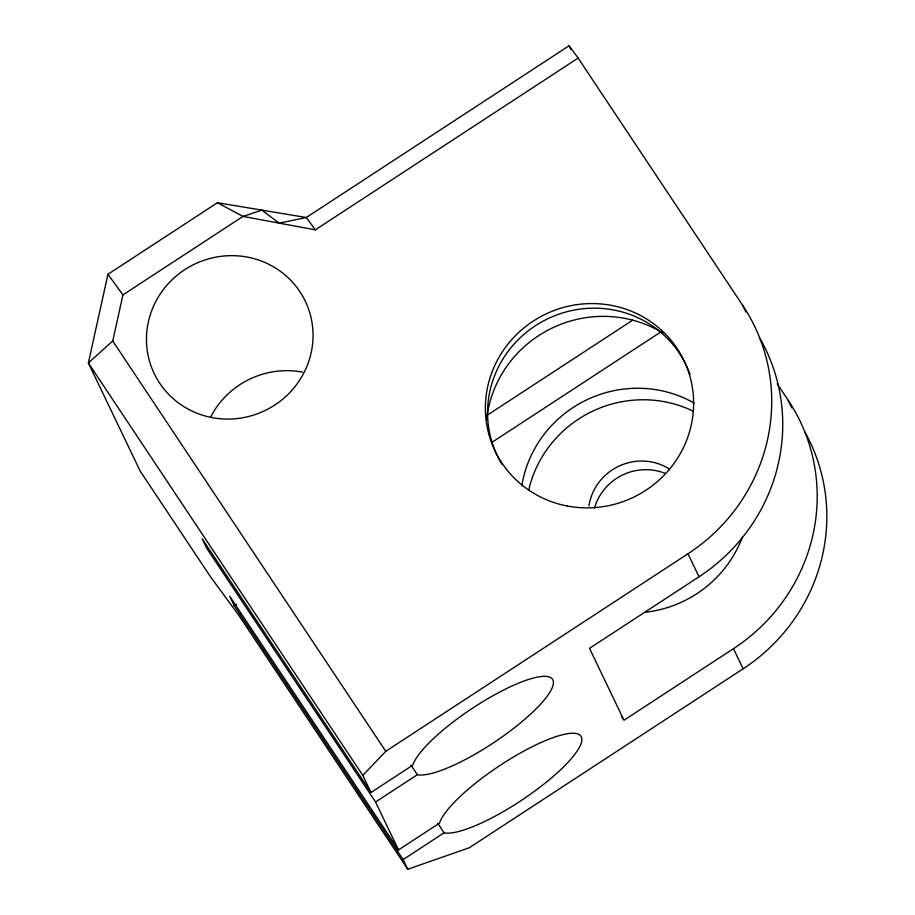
<?xml version="1.0" encoding="UTF-8"?>
<svg xmlns="http://www.w3.org/2000/svg" width="915" height="915" viewBox="0 0 915 915"><rect width="100%" height="100%" fill="white"/><g stroke="black" fill="none" stroke-linecap="round" stroke-linejoin="round"><path stroke-width="1.37" d="M745.862 311.912L742.797 305.53L578.143 58.068L569.096 45.75L306.285 217.518L217.45 202.73L107.947 274.294L88.366 362.958L140.178 471.088L210.542 576.839L238.895 615.452L407.77 869.25L469.349 847.725L743.117 668.808A183.252 177.727 -25.6 0 0 805.04 432.246M407.77 869.25L403.138 859.597L444.095 832.81A84.82 20.473 -33.6 0 0 558.344 771.848A84.82 20.473 -33.6 0 0 543.716 741.322A84.82 20.473 -33.6 0 0 439.475 823.157L398.505 849.932L375.55 802.009L417.354 774.685A83.768 20.221 -33.6 0 0 530.197 714.478A83.768 20.221 -33.6 0 0 515.751 684.329A83.768 20.221 -33.6 0 0 412.791 765.157L370.987 792.481L362.798 775.382L88.366 362.958L112.751 340.998L122.93 294.893L243.001 216.42L261.862 210.13L279.167 223.134L306.285 217.518L315.332 229.837L578.143 58.068M362.798 775.382L385.764 751.307L688 553.781A183.252 177.727 -25.6 0 0 742.797 305.53M487.077 415.33L632.814 320.078M403.138 859.597L234.263 605.787L236.608 604.255M492.121 442.242L660.561 332.145M760.274 339.019A183.252 177.727 -25.6 0 1 699.026 576.782L589.523 648.346L623.961 720.242L733.475 648.678A183.252 177.727 -25.6 0 0 788.273 400.427L777.201 383.785M315.332 229.837L243.001 216.42L217.45 202.73M107.947 274.294L122.93 294.893M621.594 716.685L623.172 719.053M411.041 765.192L417.354 774.685M437.782 823.317L444.095 832.81M112.751 340.998L385.764 751.307M370.987 792.481L202.112 538.683L206.676 548.199L375.55 802.009M398.505 849.932L229.631 596.134L234.263 605.787M788.273 400.427L791.887 407.976M569.096 45.75L570.903 49.524M688 553.781L699.026 576.782M733.475 648.678L743.117 668.808M486.574 419.939A115.187 111.71 -25.6 0 1 662.872 333.037M501.855 464.065A104.71 101.554 -25.6 0 1 547.971 318.66A104.71 101.554 -25.6 0 1 689.979 374.292M588.963 505.904A52.361 50.782 -25.6 0 1 669.494 469.052M594.521 507.974A52.361 50.782 -25.6 0 1 665.251 473.387M210.827 416.68A83.768 81.252 -25.6 0 1 302.579 372.142M742.34 537.208A115.187 111.71 -25.6 0 1 645.647 612.215M521.802 485.831A115.187 111.71 -25.6 0 1 694.13 403.046M528.653 490.394A115.187 111.71 -25.6 0 1 693.387 411.258M567.357 506.029A104.71 101.554 -25.6 0 0 688.686 372.313A104.71 101.554 -25.6 0 0 512.446 338.825A104.71 101.554 -25.6 0 0 567.357 506.029M212.04 417.606A83.768 81.252 -25.6 0 0 309.098 310.631A83.768 81.252 -25.6 0 0 168.12 283.844A83.768 81.252 -25.6 0 0 212.04 417.606"/></g></svg>
